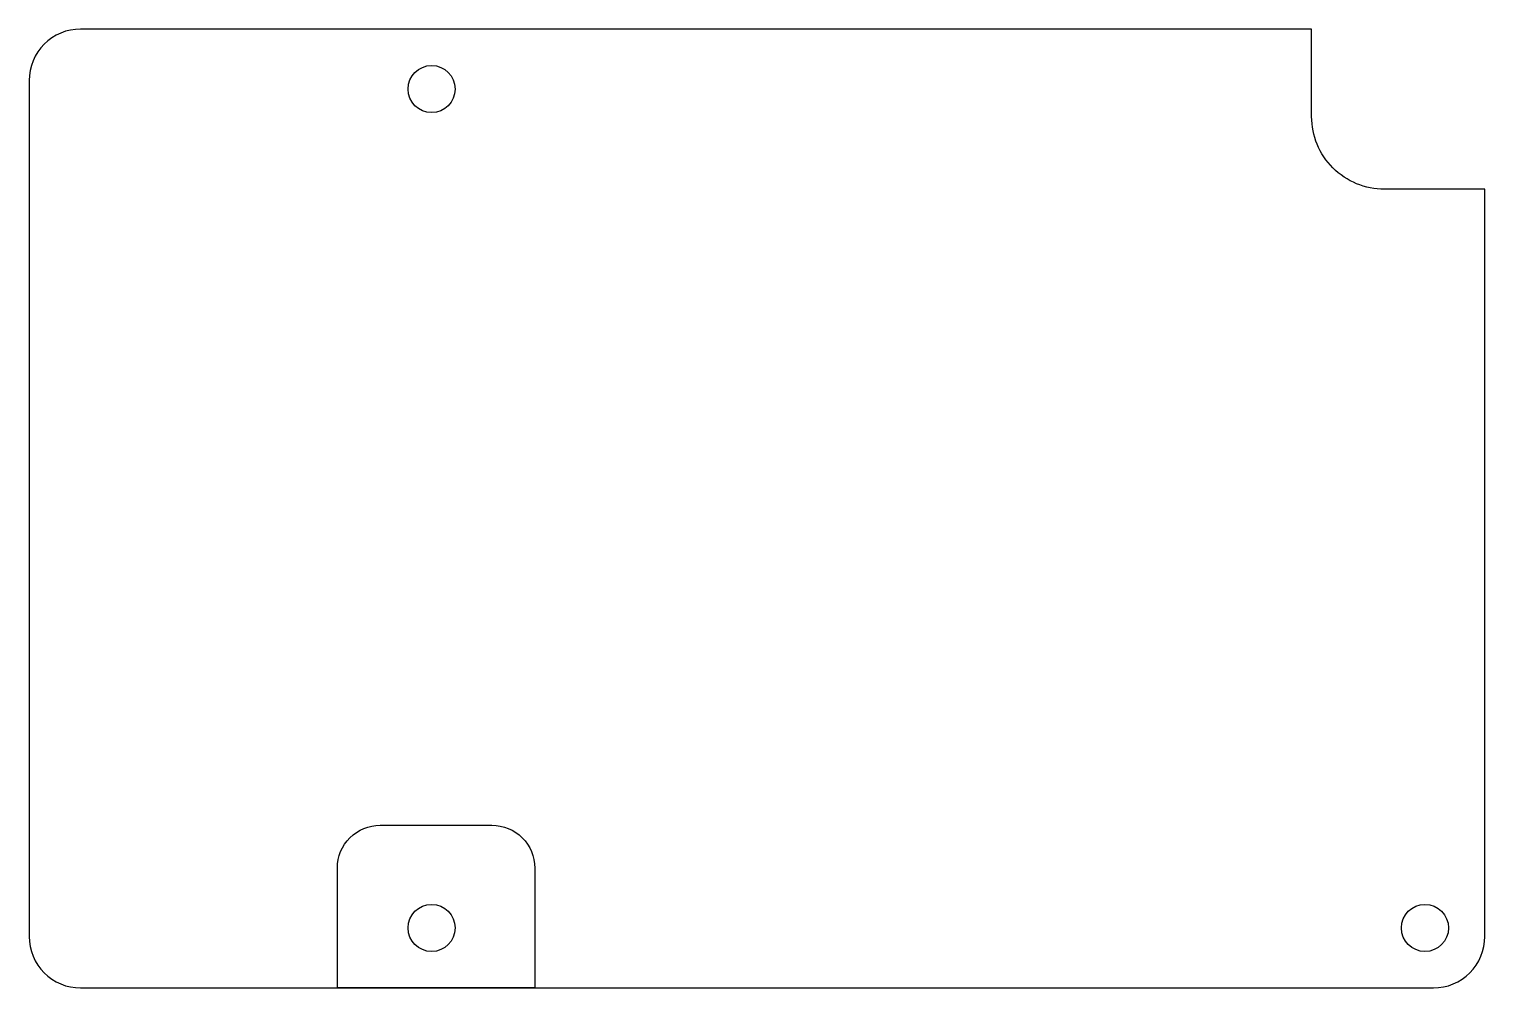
# Model space of a CAD drawing. Header units: millimetres. Extents: x -3 to 82, y -53 to 3.
import ezdxf

# ---------------------------------------------------------------- set-up
doc = ezdxf.new("R2010")
doc.units = ezdxf.units.MM
doc.layers.get('0').update_dxf_attribs({"linetype": 'CONTINUOUS'})

msp = doc.modelspace()

# ---------------------------------------------------------------- linework, layer by layer
for points in [[(82, -6.353), (76.136, -6.353, -0.414214), (71.886, -2.103), (71.886, 3), (0, 3, 0.414214), (-3, 0), (-3, -50, 0.414214), (0, -53), (79, -53, 0.414214), (82, -50)], [(26.522, -53), (15, -53), (15, -46, -0.414214), (17.5, -43.5), (24.022, -43.5, -0.414214), (26.522, -46)]]:
    msp.add_lwpolyline(points, format="xyb", close=True)
for centre in [(20.5, -0.5), (20.5, -49.5), (78.5, -49.5)]:
    msp.add_circle(centre, 1.375)

doc.saveas('drawing.dxf')
